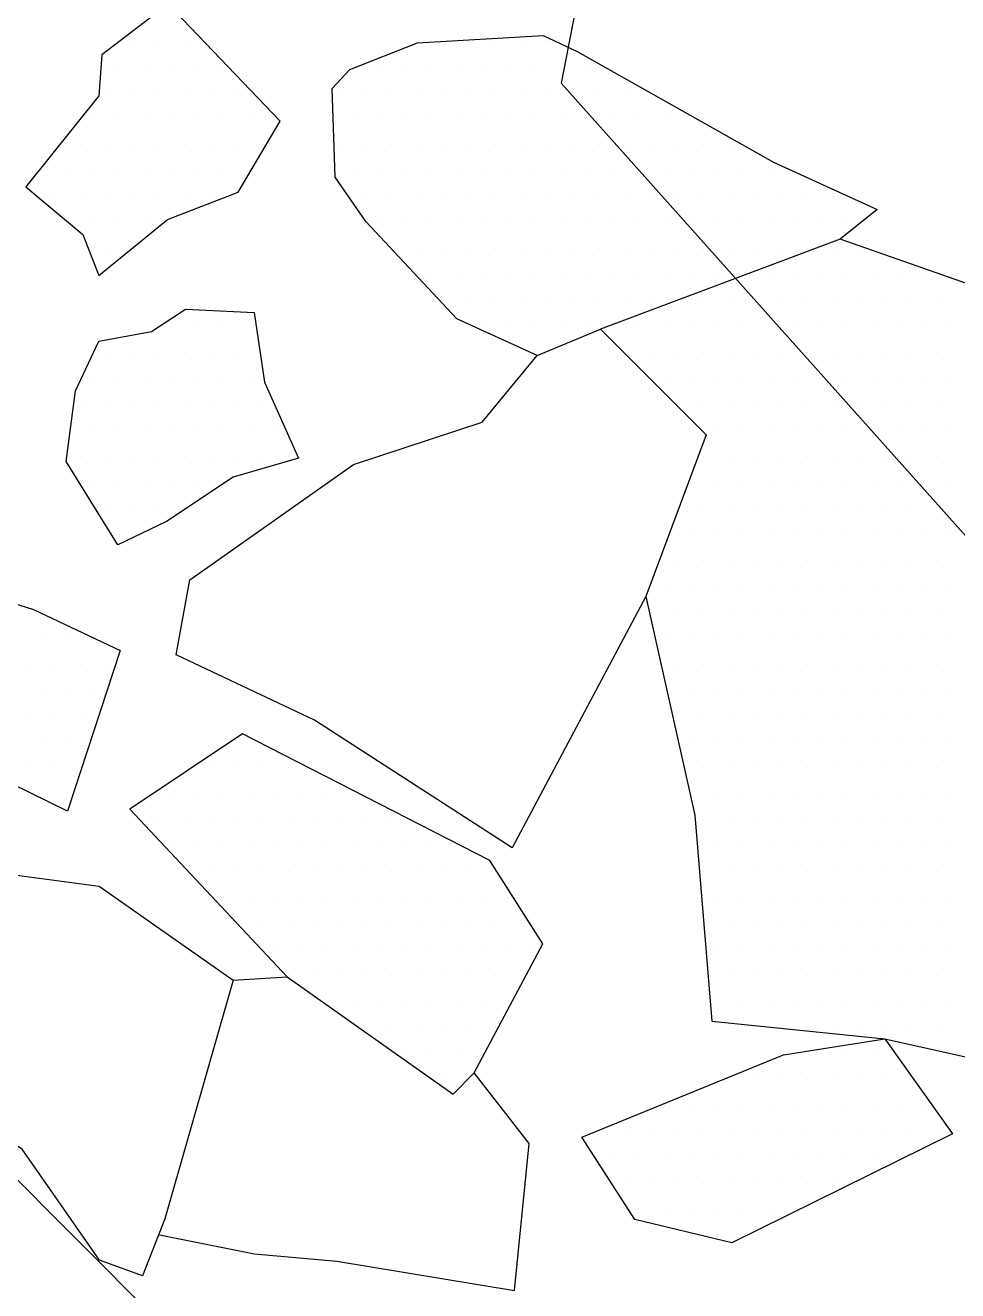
# Model space of a CAD drawing. Header units: metres. Extents: x -3.83 to -1.05, y -18.12 to -14.61.
# Drawn here: x -2.064 to -1.615, y -17.177 to -16.567 of the extents above; entities that cross this region are included whole.
import ezdxf

# ---------------------------------------------------------------- set-up
doc = ezdxf.new("R2010")
doc.units = ezdxf.units.M
doc.header["$LTSCALE"] = 25
doc.header["$MEASUREMENT"] = 0
doc.linetypes.add('STRICHPUNKTX2', pattern=[2, 1, -0.5, 0, -0.5])
doc.layers.get('0').update_dxf_attribs({"linetype": 'CONTINUOUS'})
for name, color, linetype in [('GRABUNGSGRENZE', 3, 'STRICHPUNKTX2'), ('STEINE', 4, 'CONTINUOUS'), ('STEINESCHRAFF', 4, 'CONTINUOUS')]:
    doc.layers.add(name, color=color, linetype=linetype)

# ---------------------------------------------------------------- blocks, each defined once
blk = doc.blocks.new('*X1')
at = {"color": 0}
for p, q in [((-201.25, -1657.5), (-201.25, -1657.5)), ((-200, -1657.5), (-200, -1657.5)), ((-198.75, -1657.5), (-198.75, -1657.5)), ((-185, -1657.5), (-185, -1657.5)), ((-183.75, -1657.5), (-183.75, -1657.5)), ((-182.5, -1657.5), (-182.5, -1657.5)), ((-181.25, -1657.5), (-181.25, -1657.5)), ((-201.875, -1658.75), (-201.875, -1658.75)), ((-200.625, -1658.75), (-200.625, -1658.75)), ((-199.375, -1658.75), (-199.375, -1658.75)), ((-198.125, -1658.75), (-198.125, -1658.75)), ((-196.875, -1658.75), (-196.875, -1658.75)), ((-189.375, -1658.75), (-189.375, -1658.75)), ((-188.125, -1658.75), (-188.125, -1658.75)), ((-186.875, -1658.75), (-186.875, -1658.75)), ((-185.625, -1658.75), (-185.625, -1658.75)), ((-184.375, -1658.75), (-184.375, -1658.75)), ((-183.125, -1658.75), (-183.125, -1658.75)), ((-181.875, -1658.75), (-181.875, -1658.75)), ((-180.625, -1658.75), (-180.625, -1658.75)), ((-179.375, -1658.75), (-179.375, -1658.75)), ((-202.5, -1660), (-202.5, -1660)), ((-201.25, -1660), (-201.25, -1660)), ((-200, -1660), (-200, -1660)), ((-198.75, -1660), (-198.75, -1660)), ((-197.5, -1660), (-197.5, -1660)), ((-196.25, -1660), (-196.25, -1660)), ((-191.25, -1660), (-191.25, -1660)), ((-190, -1660), (-190, -1660)), ((-188.75, -1660), (-188.75, -1660)), ((-187.5, -1660), (-187.5, -1660)), ((-186.25, -1660), (-186.25, -1660)), ((-185, -1660), (-185, -1660)), ((-183.75, -1660), (-183.75, -1660)), ((-182.5, -1660), (-182.5, -1660)), ((-181.25, -1660), (-181.25, -1660)), ((-180, -1660), (-180, -1660)), ((-178.75, -1660), (-178.75, -1660)), ((-177.5, -1660), (-177.5, -1660)), ((-203.125, -1661.25), (-203.125, -1661.25)), ((-201.875, -1661.25), (-201.875, -1661.25)), ((-200.625, -1661.25), (-200.625, -1661.25)), ((-199.375, -1661.25), (-199.375, -1661.25)), ((-198.125, -1661.25), (-198.125, -1661.25)), ((-196.875, -1661.25), (-196.875, -1661.25)), ((-195.625, -1661.25), (-195.625, -1661.25)), ((-194.375, -1661.25), (-194.375, -1661.25)), ((-190.625, -1661.25), (-190.625, -1661.25)), ((-189.375, -1661.25), (-189.375, -1661.25)), ((-188.125, -1661.25), (-188.125, -1661.25)), ((-186.875, -1661.25), (-186.875, -1661.25)), ((-185.625, -1661.25), (-185.625, -1661.25)), ((-184.375, -1661.25), (-184.375, -1661.25)), ((-183.125, -1661.25), (-183.125, -1661.25)), ((-181.875, -1661.25), (-181.875, -1661.25)), ((-180.625, -1661.25), (-180.625, -1661.25)), ((-179.375, -1661.25), (-179.375, -1661.25)), ((-178.125, -1661.25), (-178.125, -1661.25)), ((-176.875, -1661.25), (-176.875, -1661.25)), ((-175.625, -1661.25), (-175.625, -1661.25)), ((-174.375, -1661.25), (-174.375, -1661.25)), ((-203.75, -1662.5), (-203.75, -1662.5)), ((-202.5, -1662.5), (-202.5, -1662.5)), ((-201.25, -1662.5), (-201.25, -1662.5)), ((-200, -1662.5), (-200, -1662.5)), ((-198.75, -1662.5), (-198.75, -1662.5)), ((-197.5, -1662.5), (-197.5, -1662.5)), ((-196.25, -1662.5), (-196.25, -1662.5)), ((-195, -1662.5), (-195, -1662.5)), ((-191.25, -1662.5), (-191.25, -1662.5)), ((-190, -1662.5), (-190, -1662.5)), ((-188.75, -1662.5), (-188.75, -1662.5)), ((-187.5, -1662.5), (-187.5, -1662.5)), ((-186.25, -1662.5), (-186.25, -1662.5)), ((-185, -1662.5), (-185, -1662.5)), ((-183.75, -1662.5), (-183.75, -1662.5)), ((-182.5, -1662.5), (-182.5, -1662.5)), ((-181.25, -1662.5), (-181.25, -1662.5)), ((-180, -1662.5), (-180, -1662.5)), ((-178.75, -1662.5), (-178.75, -1662.5)), ((-177.5, -1662.5), (-177.5, -1662.5)), ((-176.25, -1662.5), (-176.25, -1662.5)), ((-175, -1662.5), (-175, -1662.5)), ((-173.75, -1662.5), (-173.75, -1662.5)), ((-172.5, -1662.5), (-172.5, -1662.5)), ((-205.625, -1663.75), (-205.625, -1663.75)), ((-204.375, -1663.75), (-204.375, -1663.75)), ((-203.125, -1663.75), (-203.125, -1663.75)), ((-201.875, -1663.75), (-201.875, -1663.75)), ((-200.625, -1663.75), (-200.625, -1663.75)), ((-199.375, -1663.75), (-199.375, -1663.75)), ((-198.125, -1663.75), (-198.125, -1663.75)), ((-196.875, -1663.75), (-196.875, -1663.75)), ((-195.625, -1663.75), (-195.625, -1663.75)), ((-190.625, -1663.75), (-190.625, -1663.75)), ((-189.375, -1663.75), (-189.375, -1663.75)), ((-188.125, -1663.75), (-188.125, -1663.75)), ((-186.875, -1663.75), (-186.875, -1663.75)), ((-185.625, -1663.75), (-185.625, -1663.75)), ((-184.375, -1663.75), (-184.375, -1663.75)), ((-183.125, -1663.75), (-183.125, -1663.75)), ((-181.875, -1663.75), (-181.875, -1663.75)), ((-180.625, -1663.75), (-180.625, -1663.75)), ((-179.375, -1663.75), (-179.375, -1663.75)), ((-178.125, -1663.75), (-178.125, -1663.75)), ((-176.875, -1663.75), (-176.875, -1663.75)), ((-175.625, -1663.75), (-175.625, -1663.75)), ((-174.375, -1663.75), (-174.375, -1663.75)), ((-173.125, -1663.75), (-173.125, -1663.75)), ((-171.875, -1663.75), (-171.875, -1663.75)), ((-170.625, -1663.75), (-170.625, -1663.75)), ((-205, -1665), (-205, -1665)), ((-203.75, -1665), (-203.75, -1665)), ((-202.5, -1665), (-202.5, -1665)), ((-201.25, -1665), (-201.25, -1665)), ((-200, -1665), (-200, -1665)), ((-198.75, -1665), (-198.75, -1665)), ((-197.5, -1665), (-197.5, -1665)), ((-190, -1665), (-190, -1665)), ((-188.75, -1665), (-188.75, -1665)), ((-187.5, -1665), (-187.5, -1665)), ((-186.25, -1665), (-186.25, -1665)), ((-185, -1665), (-185, -1665)), ((-183.75, -1665), (-183.75, -1665)), ((-182.5, -1665), (-182.5, -1665)), ((-181.25, -1665), (-181.25, -1665)), ((-180, -1665), (-180, -1665)), ((-178.75, -1665), (-178.75, -1665)), ((-177.5, -1665), (-177.5, -1665)), ((-176.25, -1665), (-176.25, -1665)), ((-175, -1665), (-175, -1665)), ((-173.75, -1665), (-173.75, -1665)), ((-172.5, -1665), (-172.5, -1665)), ((-171.25, -1665), (-171.25, -1665)), ((-170, -1665), (-170, -1665)), ((-168.75, -1665), (-168.75, -1665)), ((-167.5, -1665), (-167.5, -1665)), ((-203.125, -1666.25), (-203.125, -1666.25)), ((-201.875, -1666.25), (-201.875, -1666.25)), ((-200.625, -1666.25), (-200.625, -1666.25)), ((-189.375, -1666.25), (-189.375, -1666.25)), ((-188.125, -1666.25), (-188.125, -1666.25)), ((-186.875, -1666.25), (-186.875, -1666.25)), ((-185.625, -1666.25), (-185.625, -1666.25)), ((-184.375, -1666.25), (-184.375, -1666.25)), ((-183.125, -1666.25), (-183.125, -1666.25)), ((-181.875, -1666.25), (-181.875, -1666.25)), ((-180.625, -1666.25), (-180.625, -1666.25)), ((-179.375, -1666.25), (-179.375, -1666.25)), ((-178.125, -1666.25), (-178.125, -1666.25)), ((-176.875, -1666.25), (-176.875, -1666.25)), ((-175.625, -1666.25), (-175.625, -1666.25)), ((-174.375, -1666.25), (-174.375, -1666.25)), ((-173.125, -1666.25), (-173.125, -1666.25)), ((-171.875, -1666.25), (-171.875, -1666.25)), ((-170.625, -1666.25), (-170.625, -1666.25)), ((-169.375, -1666.25), (-169.375, -1666.25)), ((-168.125, -1666.25), (-168.125, -1666.25)), ((-166.875, -1666.25), (-166.875, -1666.25)), ((-202.5, -1667.5), (-202.5, -1667.5)), ((-188.75, -1667.5), (-188.75, -1667.5)), ((-187.5, -1667.5), (-187.5, -1667.5)), ((-186.25, -1667.5), (-186.25, -1667.5)), ((-185, -1667.5), (-185, -1667.5)), ((-183.75, -1667.5), (-183.75, -1667.5)), ((-182.5, -1667.5), (-182.5, -1667.5)), ((-181.25, -1667.5), (-181.25, -1667.5)), ((-180, -1667.5), (-180, -1667.5)), ((-178.75, -1667.5), (-178.75, -1667.5)), ((-177.5, -1667.5), (-177.5, -1667.5)), ((-176.25, -1667.5), (-176.25, -1667.5)), ((-175, -1667.5), (-175, -1667.5)), ((-173.75, -1667.5), (-173.75, -1667.5)), ((-172.5, -1667.5), (-172.5, -1667.5)), ((-171.25, -1667.5), (-171.25, -1667.5)), ((-170, -1667.5), (-170, -1667.5)), ((-168.75, -1667.5), (-168.75, -1667.5)), ((-167.5, -1667.5), (-167.5, -1667.5)), ((-166.25, -1667.5), (-166.25, -1667.5)), ((-186.875, -1668.75), (-186.875, -1668.75)), ((-185.625, -1668.75), (-185.625, -1668.75)), ((-184.375, -1668.75), (-184.375, -1668.75)), ((-183.125, -1668.75), (-183.125, -1668.75)), ((-181.875, -1668.75), (-181.875, -1668.75)), ((-180.625, -1668.75), (-180.625, -1668.75)), ((-179.375, -1668.75), (-179.375, -1668.75)), ((-178.125, -1668.75), (-178.125, -1668.75)), ((-176.875, -1668.75), (-176.875, -1668.75)), ((-175.625, -1668.75), (-175.625, -1668.75)), ((-174.375, -1668.75), (-174.375, -1668.75)), ((-173.125, -1668.75), (-173.125, -1668.75)), ((-171.875, -1668.75), (-171.875, -1668.75)), ((-170.625, -1668.75), (-170.625, -1668.75)), ((-169.375, -1668.75), (-169.375, -1668.75)), ((-168.125, -1668.75), (-168.125, -1668.75)), ((-166.875, -1668.75), (-166.875, -1668.75)), ((-165.625, -1668.75), (-165.625, -1668.75)), ((-164.375, -1668.75), (-164.375, -1668.75)), ((-163.125, -1668.75), (-163.125, -1668.75)), ((-186.25, -1670), (-186.25, -1670)), ((-185, -1670), (-185, -1670)), ((-183.75, -1670), (-183.75, -1670)), ((-182.5, -1670), (-182.5, -1670)), ((-181.25, -1670), (-181.25, -1670)), ((-180, -1670), (-180, -1670)), ((-178.75, -1670), (-178.75, -1670)), ((-177.5, -1670), (-177.5, -1670)), ((-176.25, -1670), (-176.25, -1670)), ((-175, -1670), (-175, -1670)), ((-173.75, -1670), (-173.75, -1670)), ((-172.5, -1670), (-172.5, -1670)), ((-171.25, -1670), (-171.25, -1670)), ((-170, -1670), (-170, -1670)), ((-168.75, -1670), (-168.75, -1670)), ((-167.5, -1670), (-167.5, -1670)), ((-166.25, -1670), (-166.25, -1670)), ((-165, -1670), (-165, -1670)), ((-163.75, -1670), (-163.75, -1670)), ((-162.5, -1670), (-162.5, -1670)), ((-199.375, -1671.25), (-199.375, -1671.25)), ((-198.125, -1671.25), (-198.125, -1671.25)), ((-196.875, -1671.25), (-196.875, -1671.25)), ((-195.625, -1671.25), (-195.625, -1671.25)), ((-184.375, -1671.25), (-184.375, -1671.25)), ((-183.125, -1671.25), (-183.125, -1671.25)), ((-181.875, -1671.25), (-181.875, -1671.25)), ((-180.625, -1671.25), (-180.625, -1671.25)), ((-179.375, -1671.25), (-179.375, -1671.25)), ((-178.125, -1671.25), (-178.125, -1671.25)), ((-176.875, -1671.25), (-176.875, -1671.25)), ((-175.625, -1671.25), (-175.625, -1671.25)), ((-174.375, -1671.25), (-174.375, -1671.25)), ((-173.125, -1671.25), (-173.125, -1671.25)), ((-171.875, -1671.25), (-171.875, -1671.25)), ((-170.625, -1671.25), (-170.625, -1671.25)), ((-169.375, -1671.25), (-169.375, -1671.25)), ((-168.125, -1671.25), (-168.125, -1671.25)), ((-166.875, -1671.25), (-166.875, -1671.25)), ((-165.625, -1671.25), (-165.625, -1671.25)), ((-164.375, -1671.25), (-164.375, -1671.25)), ((-163.125, -1671.25), (-163.125, -1671.25)), ((-161.875, -1671.25), (-161.875, -1671.25)), ((-202.5, -1672.5), (-202.5, -1672.5)), ((-201.25, -1672.5), (-201.25, -1672.5)), ((-200, -1672.5), (-200, -1672.5)), ((-198.75, -1672.5), (-198.75, -1672.5)), ((-197.5, -1672.5), (-197.5, -1672.5)), ((-196.25, -1672.5), (-196.25, -1672.5)), ((-177.5, -1672.5), (-177.5, -1672.5)), ((-176.25, -1672.5), (-176.25, -1672.5)), ((-175, -1672.5), (-175, -1672.5)), ((-173.75, -1672.5), (-173.75, -1672.5)), ((-172.5, -1672.5), (-172.5, -1672.5)), ((-171.25, -1672.5), (-171.25, -1672.5)), ((-170, -1672.5), (-170, -1672.5)), ((-168.75, -1672.5), (-168.75, -1672.5)), ((-167.5, -1672.5), (-167.5, -1672.5)), ((-166.25, -1672.5), (-166.25, -1672.5)), ((-165, -1672.5), (-165, -1672.5)), ((-163.75, -1672.5), (-163.75, -1672.5)), ((-162.5, -1672.5), (-162.5, -1672.5)), ((-203.125, -1673.75), (-203.125, -1673.75)), ((-201.875, -1673.75), (-201.875, -1673.75)), ((-200.625, -1673.75), (-200.625, -1673.75)), ((-199.375, -1673.75), (-199.375, -1673.75)), ((-198.125, -1673.75), (-198.125, -1673.75)), ((-196.875, -1673.75), (-196.875, -1673.75)), ((-195.625, -1673.75), (-195.625, -1673.75)), ((-175.625, -1673.75), (-175.625, -1673.75)), ((-174.375, -1673.75), (-174.375, -1673.75)), ((-173.125, -1673.75), (-173.125, -1673.75)), ((-171.875, -1673.75), (-171.875, -1673.75)), ((-170.625, -1673.75), (-170.625, -1673.75)), ((-169.375, -1673.75), (-169.375, -1673.75)), ((-168.125, -1673.75), (-168.125, -1673.75)), ((-166.875, -1673.75), (-166.875, -1673.75)), ((-165.625, -1673.75), (-165.625, -1673.75)), ((-164.375, -1673.75), (-164.375, -1673.75)), ((-163.125, -1673.75), (-163.125, -1673.75)), ((-161.875, -1673.75), (-161.875, -1673.75)), ((-203.75, -1675), (-203.75, -1675)), ((-202.5, -1675), (-202.5, -1675)), ((-201.25, -1675), (-201.25, -1675)), ((-200, -1675), (-200, -1675)), ((-198.75, -1675), (-198.75, -1675)), ((-197.5, -1675), (-197.5, -1675)), ((-196.25, -1675), (-196.25, -1675)), ((-195, -1675), (-195, -1675)), ((-175, -1675), (-175, -1675)), ((-173.75, -1675), (-173.75, -1675)), ((-172.5, -1675), (-172.5, -1675)), ((-171.25, -1675), (-171.25, -1675)), ((-170, -1675), (-170, -1675)), ((-168.75, -1675), (-168.75, -1675)), ((-167.5, -1675), (-167.5, -1675)), ((-166.25, -1675), (-166.25, -1675)), ((-165, -1675), (-165, -1675)), ((-163.75, -1675), (-163.75, -1675)), ((-162.5, -1675), (-162.5, -1675)), ((-203.125, -1676.25), (-203.125, -1676.25)), ((-201.875, -1676.25), (-201.875, -1676.25)), ((-200.625, -1676.25), (-200.625, -1676.25)), ((-199.375, -1676.25), (-199.375, -1676.25)), ((-198.125, -1676.25), (-198.125, -1676.25)), ((-196.875, -1676.25), (-196.875, -1676.25)), ((-195.625, -1676.25), (-195.625, -1676.25)), ((-194.375, -1676.25), (-194.375, -1676.25)), ((-173.125, -1676.25), (-173.125, -1676.25)), ((-171.875, -1676.25), (-171.875, -1676.25)), ((-170.625, -1676.25), (-170.625, -1676.25)), ((-169.375, -1676.25), (-169.375, -1676.25)), ((-168.125, -1676.25), (-168.125, -1676.25)), ((-166.875, -1676.25), (-166.875, -1676.25)), ((-165.625, -1676.25), (-165.625, -1676.25)), ((-164.375, -1676.25), (-164.375, -1676.25)), ((-163.125, -1676.25), (-163.125, -1676.25)), ((-161.875, -1676.25), (-161.875, -1676.25)), ((-203.75, -1677.5), (-203.75, -1677.5)), ((-202.5, -1677.5), (-202.5, -1677.5)), ((-201.25, -1677.5), (-201.25, -1677.5)), ((-200, -1677.5), (-200, -1677.5)), ((-198.75, -1677.5), (-198.75, -1677.5)), ((-197.5, -1677.5), (-197.5, -1677.5)), ((-196.25, -1677.5), (-196.25, -1677.5)), ((-195, -1677.5), (-195, -1677.5)), ((-193.75, -1677.5), (-193.75, -1677.5)), ((-173.75, -1677.5), (-173.75, -1677.5)), ((-172.5, -1677.5), (-172.5, -1677.5)), ((-171.25, -1677.5), (-171.25, -1677.5)), ((-170, -1677.5), (-170, -1677.5)), ((-168.75, -1677.5), (-168.75, -1677.5)), ((-167.5, -1677.5), (-167.5, -1677.5)), ((-166.25, -1677.5), (-166.25, -1677.5)), ((-165, -1677.5), (-165, -1677.5)), ((-163.75, -1677.5), (-163.75, -1677.5)), ((-162.5, -1677.5), (-162.5, -1677.5)), ((-203.125, -1678.75), (-203.125, -1678.75)), ((-201.875, -1678.75), (-201.875, -1678.75)), ((-200.625, -1678.75), (-200.625, -1678.75)), ((-199.375, -1678.75), (-199.375, -1678.75)), ((-198.125, -1678.75), (-198.125, -1678.75)), ((-196.875, -1678.75), (-196.875, -1678.75)), ((-174.375, -1678.75), (-174.375, -1678.75)), ((-173.125, -1678.75), (-173.125, -1678.75)), ((-171.875, -1678.75), (-171.875, -1678.75)), ((-170.625, -1678.75), (-170.625, -1678.75)), ((-169.375, -1678.75), (-169.375, -1678.75)), ((-168.125, -1678.75), (-168.125, -1678.75)), ((-166.875, -1678.75), (-166.875, -1678.75)), ((-165.625, -1678.75), (-165.625, -1678.75)), ((-164.375, -1678.75), (-164.375, -1678.75)), ((-163.125, -1678.75), (-163.125, -1678.75)), ((-161.875, -1678.75), (-161.875, -1678.75)), ((-202.5, -1680), (-202.5, -1680)), ((-201.25, -1680), (-201.25, -1680)), ((-200, -1680), (-200, -1680)), ((-198.75, -1680), (-198.75, -1680)), ((-173.75, -1680), (-173.75, -1680)), ((-172.5, -1680), (-172.5, -1680)), ((-171.25, -1680), (-171.25, -1680)), ((-170, -1680), (-170, -1680)), ((-168.75, -1680), (-168.75, -1680)), ((-167.5, -1680), (-167.5, -1680)), ((-166.25, -1680), (-166.25, -1680)), ((-165, -1680), (-165, -1680)), ((-163.75, -1680), (-163.75, -1680)), ((-162.5, -1680), (-162.5, -1680)), ((-201.875, -1681.25), (-201.875, -1681.25)), ((-174.375, -1681.25), (-174.375, -1681.25)), ((-173.125, -1681.25), (-173.125, -1681.25)), ((-171.875, -1681.25), (-171.875, -1681.25)), ((-170.625, -1681.25), (-170.625, -1681.25)), ((-169.375, -1681.25), (-169.375, -1681.25)), ((-168.125, -1681.25), (-168.125, -1681.25)), ((-166.875, -1681.25), (-166.875, -1681.25)), ((-165.625, -1681.25), (-165.625, -1681.25)), ((-164.375, -1681.25), (-164.375, -1681.25)), ((-163.125, -1681.25), (-163.125, -1681.25)), ((-161.875, -1681.25), (-161.875, -1681.25)), ((-175, -1682.5), (-175, -1682.5)), ((-173.75, -1682.5), (-173.75, -1682.5)), ((-172.5, -1682.5), (-172.5, -1682.5)), ((-171.25, -1682.5), (-171.25, -1682.5)), ((-170, -1682.5), (-170, -1682.5)), ((-168.75, -1682.5), (-168.75, -1682.5)), ((-167.5, -1682.5), (-167.5, -1682.5)), ((-166.25, -1682.5), (-166.25, -1682.5)), ((-165, -1682.5), (-165, -1682.5)), ((-163.75, -1682.5), (-163.75, -1682.5)), ((-162.5, -1682.5), (-162.5, -1682.5)), ((-175.625, -1683.75), (-175.625, -1683.75)), ((-174.375, -1683.75), (-174.375, -1683.75)), ((-173.125, -1683.75), (-173.125, -1683.75)), ((-171.875, -1683.75), (-171.875, -1683.75)), ((-170.625, -1683.75), (-170.625, -1683.75)), ((-169.375, -1683.75), (-169.375, -1683.75)), ((-168.125, -1683.75), (-168.125, -1683.75)), ((-166.875, -1683.75), (-166.875, -1683.75)), ((-165.625, -1683.75), (-165.625, -1683.75)), ((-164.375, -1683.75), (-164.375, -1683.75)), ((-163.125, -1683.75), (-163.125, -1683.75)), ((-161.875, -1683.75), (-161.875, -1683.75)), ((-206.25, -1685), (-206.25, -1685)), ((-176.25, -1685), (-176.25, -1685)), ((-175, -1685), (-175, -1685)), ((-173.75, -1685), (-173.75, -1685)), ((-172.5, -1685), (-172.5, -1685)), ((-171.25, -1685), (-171.25, -1685)), ((-170, -1685), (-170, -1685)), ((-168.75, -1685), (-168.75, -1685)), ((-167.5, -1685), (-167.5, -1685)), ((-166.25, -1685), (-166.25, -1685)), ((-165, -1685), (-165, -1685)), ((-163.75, -1685), (-163.75, -1685)), ((-162.5, -1685), (-162.5, -1685)), ((-205.625, -1686.25), (-205.625, -1686.25)), ((-204.375, -1686.25), (-204.375, -1686.25)), ((-203.125, -1686.25), (-203.125, -1686.25)), ((-175.625, -1686.25), (-175.625, -1686.25)), ((-174.375, -1686.25), (-174.375, -1686.25)), ((-173.125, -1686.25), (-173.125, -1686.25)), ((-171.875, -1686.25), (-171.875, -1686.25)), ((-170.625, -1686.25), (-170.625, -1686.25)), ((-169.375, -1686.25), (-169.375, -1686.25)), ((-168.125, -1686.25), (-168.125, -1686.25)), ((-166.875, -1686.25), (-166.875, -1686.25)), ((-165.625, -1686.25), (-165.625, -1686.25)), ((-164.375, -1686.25), (-164.375, -1686.25)), ((-163.125, -1686.25), (-163.125, -1686.25)), ((-161.875, -1686.25), (-161.875, -1686.25)), ((-206.25, -1687.5), (-206.25, -1687.5)), ((-205, -1687.5), (-205, -1687.5)), ((-203.75, -1687.5), (-203.75, -1687.5)), ((-202.5, -1687.5), (-202.5, -1687.5)), ((-175, -1687.5), (-175, -1687.5)), ((-173.75, -1687.5), (-173.75, -1687.5)), ((-172.5, -1687.5), (-172.5, -1687.5)), ((-171.25, -1687.5), (-171.25, -1687.5)), ((-170, -1687.5), (-170, -1687.5)), ((-168.75, -1687.5), (-168.75, -1687.5)), ((-167.5, -1687.5), (-167.5, -1687.5)), ((-166.25, -1687.5), (-166.25, -1687.5)), ((-165, -1687.5), (-165, -1687.5)), ((-163.75, -1687.5), (-163.75, -1687.5)), ((-162.5, -1687.5), (-162.5, -1687.5)), ((-205.625, -1688.75), (-205.625, -1688.75)), ((-204.375, -1688.75), (-204.375, -1688.75)), ((-203.125, -1688.75), (-203.125, -1688.75)), ((-174.375, -1688.75), (-174.375, -1688.75)), ((-173.125, -1688.75), (-173.125, -1688.75)), ((-171.875, -1688.75), (-171.875, -1688.75)), ((-170.625, -1688.75), (-170.625, -1688.75)), ((-169.375, -1688.75), (-169.375, -1688.75)), ((-168.125, -1688.75), (-168.125, -1688.75)), ((-166.875, -1688.75), (-166.875, -1688.75)), ((-165.625, -1688.75), (-165.625, -1688.75)), ((-164.375, -1688.75), (-164.375, -1688.75)), ((-163.125, -1688.75), (-163.125, -1688.75)), ((-161.875, -1688.75), (-161.875, -1688.75)), ((-206.25, -1690), (-206.25, -1690)), ((-205, -1690), (-205, -1690)), ((-203.75, -1690), (-203.75, -1690)), ((-175, -1690), (-175, -1690)), ((-173.75, -1690), (-173.75, -1690)), ((-172.5, -1690), (-172.5, -1690)), ((-171.25, -1690), (-171.25, -1690)), ((-170, -1690), (-170, -1690)), ((-168.75, -1690), (-168.75, -1690)), ((-167.5, -1690), (-167.5, -1690)), ((-166.25, -1690), (-166.25, -1690)), ((-165, -1690), (-165, -1690)), ((-163.75, -1690), (-163.75, -1690)), ((-162.5, -1690), (-162.5, -1690)), ((-205.625, -1691.25), (-205.625, -1691.25)), ((-204.375, -1691.25), (-204.375, -1691.25)), ((-195.625, -1691.25), (-195.625, -1691.25)), ((-174.375, -1691.25), (-174.375, -1691.25)), ((-173.125, -1691.25), (-173.125, -1691.25)), ((-171.875, -1691.25), (-171.875, -1691.25)), ((-170.625, -1691.25), (-170.625, -1691.25)), ((-169.375, -1691.25), (-169.375, -1691.25)), ((-168.125, -1691.25), (-168.125, -1691.25)), ((-166.875, -1691.25), (-166.875, -1691.25)), ((-165.625, -1691.25), (-165.625, -1691.25)), ((-164.375, -1691.25), (-164.375, -1691.25)), ((-163.125, -1691.25), (-163.125, -1691.25)), ((-161.875, -1691.25), (-161.875, -1691.25)), ((-206.25, -1692.5), (-206.25, -1692.5)), ((-205, -1692.5), (-205, -1692.5)), ((-203.75, -1692.5), (-203.75, -1692.5)), ((-197.5, -1692.5), (-197.5, -1692.5)), ((-196.25, -1692.5), (-196.25, -1692.5)), ((-195, -1692.5), (-195, -1692.5)), ((-193.75, -1692.5), (-193.75, -1692.5)), ((-173.75, -1692.5), (-173.75, -1692.5)), ((-172.5, -1692.5), (-172.5, -1692.5)), ((-171.25, -1692.5), (-171.25, -1692.5)), ((-170, -1692.5), (-170, -1692.5)), ((-168.75, -1692.5), (-168.75, -1692.5)), ((-167.5, -1692.5), (-167.5, -1692.5)), ((-166.25, -1692.5), (-166.25, -1692.5)), ((-165, -1692.5), (-165, -1692.5)), ((-163.75, -1692.5), (-163.75, -1692.5)), ((-162.5, -1692.5), (-162.5, -1692.5)), ((-205.625, -1693.75), (-205.625, -1693.75)), ((-204.375, -1693.75), (-204.375, -1693.75)), ((-199.375, -1693.75), (-199.375, -1693.75)), ((-198.125, -1693.75), (-198.125, -1693.75)), ((-196.875, -1693.75), (-196.875, -1693.75)), ((-195.625, -1693.75), (-195.625, -1693.75)), ((-194.375, -1693.75), (-194.375, -1693.75)), ((-193.125, -1693.75), (-193.125, -1693.75)), ((-191.875, -1693.75), (-191.875, -1693.75)), ((-190.625, -1693.75), (-190.625, -1693.75)), ((-174.375, -1693.75), (-174.375, -1693.75)), ((-173.125, -1693.75), (-173.125, -1693.75)), ((-171.875, -1693.75), (-171.875, -1693.75)), ((-170.625, -1693.75), (-170.625, -1693.75)), ((-169.375, -1693.75), (-169.375, -1693.75)), ((-168.125, -1693.75), (-168.125, -1693.75)), ((-166.875, -1693.75), (-166.875, -1693.75)), ((-165.625, -1693.75), (-165.625, -1693.75)), ((-164.375, -1693.75), (-164.375, -1693.75)), ((-163.125, -1693.75), (-163.125, -1693.75)), ((-161.875, -1693.75), (-161.875, -1693.75)), ((-200, -1695), (-200, -1695)), ((-198.75, -1695), (-198.75, -1695)), ((-197.5, -1695), (-197.5, -1695)), ((-196.25, -1695), (-196.25, -1695)), ((-195, -1695), (-195, -1695)), ((-193.75, -1695), (-193.75, -1695)), ((-192.5, -1695), (-192.5, -1695)), ((-191.25, -1695), (-191.25, -1695)), ((-190, -1695), (-190, -1695)), ((-188.75, -1695), (-188.75, -1695)), ((-173.75, -1695), (-173.75, -1695)), ((-172.5, -1695), (-172.5, -1695)), ((-171.25, -1695), (-171.25, -1695)), ((-170, -1695), (-170, -1695)), ((-168.75, -1695), (-168.75, -1695)), ((-167.5, -1695), (-167.5, -1695)), ((-166.25, -1695), (-166.25, -1695)), ((-165, -1695), (-165, -1695)), ((-163.75, -1695), (-163.75, -1695)), ((-162.5, -1695), (-162.5, -1695)), ((-199.375, -1696.25), (-199.375, -1696.25)), ((-198.125, -1696.25), (-198.125, -1696.25)), ((-196.875, -1696.25), (-196.875, -1696.25)), ((-195.625, -1696.25), (-195.625, -1696.25)), ((-194.375, -1696.25), (-194.375, -1696.25)), ((-193.125, -1696.25), (-193.125, -1696.25)), ((-191.875, -1696.25), (-191.875, -1696.25)), ((-190.625, -1696.25), (-190.625, -1696.25)), ((-189.375, -1696.25), (-189.375, -1696.25)), ((-188.125, -1696.25), (-188.125, -1696.25)), ((-186.875, -1696.25), (-186.875, -1696.25)), ((-185.625, -1696.25), (-185.625, -1696.25)), ((-173.125, -1696.25), (-173.125, -1696.25)), ((-171.875, -1696.25), (-171.875, -1696.25)), ((-170.625, -1696.25), (-170.625, -1696.25)), ((-169.375, -1696.25), (-169.375, -1696.25)), ((-168.125, -1696.25), (-168.125, -1696.25)), ((-166.875, -1696.25), (-166.875, -1696.25)), ((-165.625, -1696.25), (-165.625, -1696.25)), ((-164.375, -1696.25), (-164.375, -1696.25)), ((-163.125, -1696.25), (-163.125, -1696.25)), ((-161.875, -1696.25), (-161.875, -1696.25)), ((-197.5, -1697.5), (-197.5, -1697.5)), ((-196.25, -1697.5), (-196.25, -1697.5)), ((-195, -1697.5), (-195, -1697.5)), ((-193.75, -1697.5), (-193.75, -1697.5)), ((-192.5, -1697.5), (-192.5, -1697.5)), ((-191.25, -1697.5), (-191.25, -1697.5)), ((-190, -1697.5), (-190, -1697.5)), ((-188.75, -1697.5), (-188.75, -1697.5)), ((-187.5, -1697.5), (-187.5, -1697.5)), ((-186.25, -1697.5), (-186.25, -1697.5)), ((-185, -1697.5), (-185, -1697.5)), ((-183.75, -1697.5), (-183.75, -1697.5)), ((-173.75, -1697.5), (-173.75, -1697.5)), ((-172.5, -1697.5), (-172.5, -1697.5)), ((-171.25, -1697.5), (-171.25, -1697.5)), ((-170, -1697.5), (-170, -1697.5)), ((-168.75, -1697.5), (-168.75, -1697.5)), ((-167.5, -1697.5), (-167.5, -1697.5)), ((-166.25, -1697.5), (-166.25, -1697.5)), ((-165, -1697.5), (-165, -1697.5)), ((-163.75, -1697.5), (-163.75, -1697.5)), ((-162.5, -1697.5), (-162.5, -1697.5)), ((-196.875, -1698.75), (-196.875, -1698.75)), ((-195.625, -1698.75), (-195.625, -1698.75)), ((-194.375, -1698.75), (-194.375, -1698.75)), ((-193.125, -1698.75), (-193.125, -1698.75)), ((-191.875, -1698.75), (-191.875, -1698.75)), ((-190.625, -1698.75), (-190.625, -1698.75)), ((-189.375, -1698.75), (-189.375, -1698.75)), ((-188.125, -1698.75), (-188.125, -1698.75)), ((-186.875, -1698.75), (-186.875, -1698.75)), ((-185.625, -1698.75), (-185.625, -1698.75)), ((-184.375, -1698.75), (-184.375, -1698.75)), ((-183.125, -1698.75), (-183.125, -1698.75)), ((-173.125, -1698.75), (-173.125, -1698.75)), ((-171.875, -1698.75), (-171.875, -1698.75)), ((-170.625, -1698.75), (-170.625, -1698.75)), ((-169.375, -1698.75), (-169.375, -1698.75)), ((-168.125, -1698.75), (-168.125, -1698.75)), ((-166.875, -1698.75), (-166.875, -1698.75)), ((-165.625, -1698.75), (-165.625, -1698.75)), ((-164.375, -1698.75), (-164.375, -1698.75)), ((-163.125, -1698.75), (-163.125, -1698.75)), ((-161.875, -1698.75), (-161.875, -1698.75)), ((-195, -1700), (-195, -1700)), ((-193.75, -1700), (-193.75, -1700)), ((-192.5, -1700), (-192.5, -1700)), ((-191.25, -1700), (-191.25, -1700)), ((-190, -1700), (-190, -1700)), ((-188.75, -1700), (-188.75, -1700)), ((-187.5, -1700), (-187.5, -1700)), ((-186.25, -1700), (-186.25, -1700)), ((-185, -1700), (-185, -1700)), ((-183.75, -1700), (-183.75, -1700)), ((-182.5, -1700), (-182.5, -1700)), ((-172.5, -1700), (-172.5, -1700)), ((-171.25, -1700), (-171.25, -1700)), ((-170, -1700), (-170, -1700)), ((-168.75, -1700), (-168.75, -1700)), ((-167.5, -1700), (-167.5, -1700)), ((-166.25, -1700), (-166.25, -1700)), ((-165, -1700), (-165, -1700)), ((-163.75, -1700), (-163.75, -1700)), ((-162.5, -1700), (-162.5, -1700)), ((-194.375, -1701.25), (-194.375, -1701.25)), ((-193.125, -1701.25), (-193.125, -1701.25)), ((-191.875, -1701.25), (-191.875, -1701.25)), ((-190.625, -1701.25), (-190.625, -1701.25)), ((-189.375, -1701.25), (-189.375, -1701.25)), ((-188.125, -1701.25), (-188.125, -1701.25)), ((-186.875, -1701.25), (-186.875, -1701.25)), ((-185.625, -1701.25), (-185.625, -1701.25)), ((-184.375, -1701.25), (-184.375, -1701.25)), ((-183.125, -1701.25), (-183.125, -1701.25)), ((-181.875, -1701.25), (-181.875, -1701.25)), ((-173.125, -1701.25), (-173.125, -1701.25)), ((-171.875, -1701.25), (-171.875, -1701.25)), ((-170.625, -1701.25), (-170.625, -1701.25)), ((-169.375, -1701.25), (-169.375, -1701.25)), ((-168.125, -1701.25), (-168.125, -1701.25)), ((-166.875, -1701.25), (-166.875, -1701.25)), ((-165.625, -1701.25), (-165.625, -1701.25)), ((-164.375, -1701.25), (-164.375, -1701.25)), ((-163.125, -1701.25), (-163.125, -1701.25)), ((-161.875, -1701.25), (-161.875, -1701.25)), ((-193.75, -1702.5), (-193.75, -1702.5)), ((-192.5, -1702.5), (-192.5, -1702.5)), ((-191.25, -1702.5), (-191.25, -1702.5)), ((-190, -1702.5), (-190, -1702.5)), ((-188.75, -1702.5), (-188.75, -1702.5)), ((-187.5, -1702.5), (-187.5, -1702.5)), ((-186.25, -1702.5), (-186.25, -1702.5)), ((-185, -1702.5), (-185, -1702.5)), ((-183.75, -1702.5), (-183.75, -1702.5)), ((-182.5, -1702.5), (-182.5, -1702.5)), ((-172.5, -1702.5), (-172.5, -1702.5)), ((-171.25, -1702.5), (-171.25, -1702.5)), ((-170, -1702.5), (-170, -1702.5)), ((-168.75, -1702.5), (-168.75, -1702.5)), ((-167.5, -1702.5), (-167.5, -1702.5)), ((-166.25, -1702.5), (-166.25, -1702.5)), ((-165, -1702.5), (-165, -1702.5)), ((-163.75, -1702.5), (-163.75, -1702.5)), ((-162.5, -1702.5), (-162.5, -1702.5)), ((-191.875, -1703.75), (-191.875, -1703.75)), ((-190.625, -1703.75), (-190.625, -1703.75)), ((-189.375, -1703.75), (-189.375, -1703.75)), ((-188.125, -1703.75), (-188.125, -1703.75)), ((-186.875, -1703.75), (-186.875, -1703.75)), ((-185.625, -1703.75), (-185.625, -1703.75)), ((-184.375, -1703.75), (-184.375, -1703.75)), ((-183.125, -1703.75), (-183.125, -1703.75)), ((-173.125, -1703.75), (-173.125, -1703.75)), ((-171.875, -1703.75), (-171.875, -1703.75)), ((-170.625, -1703.75), (-170.625, -1703.75)), ((-169.375, -1703.75), (-169.375, -1703.75)), ((-168.125, -1703.75), (-168.125, -1703.75)), ((-166.875, -1703.75), (-166.875, -1703.75)), ((-165.625, -1703.75), (-165.625, -1703.75)), ((-164.375, -1703.75), (-164.375, -1703.75)), ((-163.125, -1703.75), (-163.125, -1703.75)), ((-161.875, -1703.75), (-161.875, -1703.75)), ((-190, -1705), (-190, -1705)), ((-188.75, -1705), (-188.75, -1705)), ((-187.5, -1705), (-187.5, -1705)), ((-186.25, -1705), (-186.25, -1705)), ((-185, -1705), (-185, -1705)), ((-183.75, -1705), (-183.75, -1705)), ((-170, -1705), (-170, -1705)), ((-168.75, -1705), (-168.75, -1705)), ((-167.5, -1705), (-167.5, -1705)), ((-166.25, -1705), (-166.25, -1705)), ((-165, -1705), (-165, -1705)), ((-163.75, -1705), (-163.75, -1705)), ((-162.5, -1705), (-162.5, -1705)), ((-188.125, -1706.25), (-188.125, -1706.25)), ((-186.875, -1706.25), (-186.875, -1706.25)), ((-185.625, -1706.25), (-185.625, -1706.25)), ((-184.375, -1706.25), (-184.375, -1706.25)), ((-169.375, -1706.25), (-169.375, -1706.25)), ((-168.125, -1706.25), (-168.125, -1706.25)), ((-166.875, -1706.25), (-166.875, -1706.25)), ((-165.625, -1706.25), (-165.625, -1706.25)), ((-186.25, -1707.5), (-186.25, -1707.5)), ((-172.5, -1707.5), (-172.5, -1707.5)), ((-171.25, -1707.5), (-171.25, -1707.5)), ((-170, -1707.5), (-170, -1707.5)), ((-168.75, -1707.5), (-168.75, -1707.5)), ((-167.5, -1707.5), (-167.5, -1707.5)), ((-166.25, -1707.5), (-166.25, -1707.5)), ((-165, -1707.5), (-165, -1707.5)), ((-163.75, -1707.5), (-163.75, -1707.5)), ((-175.625, -1708.75), (-175.625, -1708.75)), ((-174.375, -1708.75), (-174.375, -1708.75)), ((-173.125, -1708.75), (-173.125, -1708.75)), ((-171.875, -1708.75), (-171.875, -1708.75)), ((-170.625, -1708.75), (-170.625, -1708.75)), ((-169.375, -1708.75), (-169.375, -1708.75)), ((-168.125, -1708.75), (-168.125, -1708.75)), ((-166.875, -1708.75), (-166.875, -1708.75)), ((-165.625, -1708.75), (-165.625, -1708.75)), ((-164.375, -1708.75), (-164.375, -1708.75)), ((-163.125, -1708.75), (-163.125, -1708.75)), ((-178.75, -1710), (-178.75, -1710)), ((-177.5, -1710), (-177.5, -1710)), ((-176.25, -1710), (-176.25, -1710)), ((-175, -1710), (-175, -1710)), ((-173.75, -1710), (-173.75, -1710)), ((-172.5, -1710), (-172.5, -1710)), ((-171.25, -1710), (-171.25, -1710)), ((-170, -1710), (-170, -1710)), ((-168.75, -1710), (-168.75, -1710)), ((-167.5, -1710), (-167.5, -1710)), ((-166.25, -1710), (-166.25, -1710)), ((-165, -1710), (-165, -1710)), ((-163.75, -1710), (-163.75, -1710)), ((-162.5, -1710), (-162.5, -1710)), ((-178.125, -1711.25), (-178.125, -1711.25)), ((-176.875, -1711.25), (-176.875, -1711.25)), ((-175.625, -1711.25), (-175.625, -1711.25)), ((-174.375, -1711.25), (-174.375, -1711.25)), ((-173.125, -1711.25), (-173.125, -1711.25)), ((-171.875, -1711.25), (-171.875, -1711.25)), ((-170.625, -1711.25), (-170.625, -1711.25)), ((-169.375, -1711.25), (-169.375, -1711.25)), ((-168.125, -1711.25), (-168.125, -1711.25)), ((-166.875, -1711.25), (-166.875, -1711.25)), ((-165.625, -1711.25), (-165.625, -1711.25)), ((-164.375, -1711.25), (-164.375, -1711.25)), ((-177.5, -1712.5), (-177.5, -1712.5)), ((-176.25, -1712.5), (-176.25, -1712.5)), ((-175, -1712.5), (-175, -1712.5)), ((-173.75, -1712.5), (-173.75, -1712.5)), ((-172.5, -1712.5), (-172.5, -1712.5)), ((-171.25, -1712.5), (-171.25, -1712.5)), ((-170, -1712.5), (-170, -1712.5)), ((-168.75, -1712.5), (-168.75, -1712.5)), ((-167.5, -1712.5), (-167.5, -1712.5)), ((-176.875, -1713.75), (-176.875, -1713.75)), ((-175.625, -1713.75), (-175.625, -1713.75)), ((-174.375, -1713.75), (-174.375, -1713.75)), ((-173.125, -1713.75), (-173.125, -1713.75)), ((-171.875, -1713.75), (-171.875, -1713.75)), ((-170.625, -1713.75), (-170.625, -1713.75)), ((-169.375, -1713.75), (-169.375, -1713.75)), ((-173.75, -1715), (-173.75, -1715)), ((-172.5, -1715), (-172.5, -1715))]:
    blk.add_line(p, q, dxfattribs=at)

msp = doc.modelspace()

# ---------------------------------------------------------------- linework, layer by layer
at = {"layer": 'GRABUNGSGRENZE', "flags": 128}
for points in [[(-1.09823, -15.13183), (-1.76489, -16.38359), (-1.80597, -16.59523), (-1.47358, -16.96739), (-1.17429, -17.27548)], [(-1.17151, -17.69006), (-1.81676, -17.2845), (-1.98823, -17.20321), (-2.16587, -17.02528), (-2.31853, -16.92872), (-2.56234, -17.54437), (-2.93232, -18.12398)]]:
    msp.add_lwpolyline(points, dxfattribs=at)
at = {"layer": 'STEINE'}
for points in [[(-1.94127, -16.61362), (-1.99522, -16.55719), (-2.02726, -16.58162), (-2.02877, -16.60146), (-2.06384, -16.64523), (-2.03636, -16.6681), (-2.02872, -16.68794), (-1.99567, -16.66096), (-1.9616, -16.64771), (-1.94127, -16.61362)], [(-1.81759, -16.72647), (-1.85626, -16.70869), (-1.90004, -16.66192), (-1.9148, -16.64056), (-1.91635, -16.59783), (-1.90771, -16.58867), (-1.87516, -16.57594), (-1.81463, -16.57234), (-1.79835, -16.57996), (-1.7037, -16.63332), (-1.65384, -16.65618)], [(-1.65384, -16.65618), (-1.67163, -16.67043), (-1.78708, -16.71374)], [(-1.45483, -16.85293), (-1.45845, -16.75221), (-1.56988, -16.70598), (-1.67163, -16.67043)], [(-2.01949, -16.81765), (-2.04444, -16.77748), (-2.03988, -16.74339), (-2.0287, -16.71948), (-2.00327, -16.71488), (-1.987, -16.70419), (-1.95393, -16.7057), (-1.94883, -16.73927), (-1.93253, -16.77588), (-1.96406, -16.78506), (-1.99609, -16.80644), (-2.01949, -16.81765)], [(-1.78708, -16.71374), (-1.73618, -16.76458), (-1.76513, -16.84242), (-1.82966, -16.96353), (-1.92482, -16.90203), (-1.99148, -16.87053), (-1.98489, -16.83441), (-1.90607, -16.77892), (-1.84403, -16.75854), (-1.81759, -16.72647), (-1.78708, -16.71374)], [(-2.04383, -16.94585), (-2.12473, -16.90622), (-2.18425, -16.9149), (-2.16392, -16.87623), (-2.1258, -16.82788), (-2.06016, -16.8487), (-2.01844, -16.86852), (-2.04383, -16.94585)], [(-1.76513, -16.84242), (-1.74167, -16.94771), (-1.73347, -17.0469), (-1.65004, -17.0555), (-1.59103, -17.06869)], [(-1.95941, -16.90867), (-2.01382, -16.94482), (-1.93798, -17.02565), (-1.85808, -17.08207), (-1.84791, -17.07189), (-1.81488, -17.00981), (-1.84034, -16.96964), (-1.95941, -16.90867)], [(-1.96392, -17.02719), (-1.99692, -17.14218), (-2.00758, -17.16965), (-2.02844, -17.16203), (-2.06561, -17.10864), (-2.08037, -17.09949), (-2.08801, -17.07152), (-2.07635, -17.01302), (-2.07433, -16.97588), (-2.02855, -16.98196), (-1.96392, -17.02719)], [(-1.96392, -17.02719), (-1.93798, -17.02565)], [(-1.79601, -17.10289), (-1.69887, -17.06316), (-1.65004, -17.0555), (-1.61746, -17.10126), (-1.72374, -17.15372), (-1.77055, -17.14255), (-1.79601, -17.10289)], [(-1.99945, -17.14981), (-1.95367, -17.15894), (-1.91399, -17.16247), (-1.82852, -17.17667), (-1.82144, -17.10596), (-1.84791, -17.07189)]]:
    msp.add_lwpolyline(points, dxfattribs=at)

# ---------------------------------------------------------------- block references
at = {"layer": 'STEINESCHRAFF', "xscale": 0.01, "yscale": 0.01, "zscale": 0.01}
msp.add_blockref('*X1', (0, 0), dxfattribs=at)

doc.saveas('drawing.dxf')
